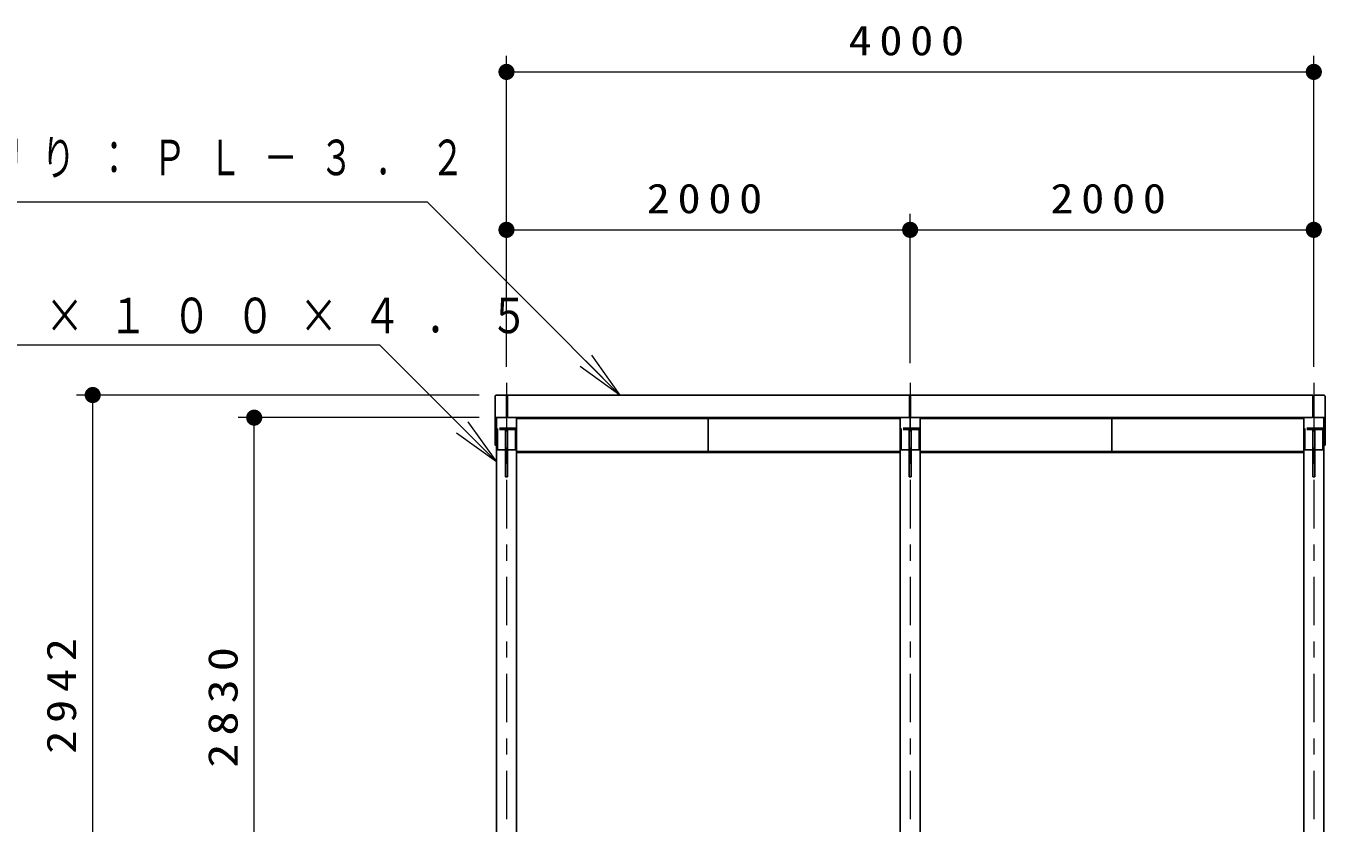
# Model space of a CAD drawing. Units: millimetres on the paper, scale 1:80. Extents: x -385 to 0, y 0 to 267.
# Drawn here: x -337.8 to -257.3, y 111.1 to 160.4 of the extents above; entities that cross this region are included whole.
import ezdxf

# ---------------------------------------------------------------- set-up
doc = ezdxf.new("R2010")
doc.units = ezdxf.units.MM
doc.linetypes.add('USER2', pattern=[6, 3, -1, 1, -1])
doc.layers.add('LY_1', color=7, linetype='Continuous', lineweight=25)
doc.styles.add('ＭＳ ゴシック', font='')
doc.styles.get('ＭＳ ゴシック').set_extended_font_data('MS Gothic')

# ---------------------------------------------------------------- blocks, each defined once
blk = doc.blocks.new('filled_dot')
at = {"color": 0, "linetype": 'Continuous', "lineweight": -2, "const_width": 1.25}
blk.add_lwpolyline([(-0.625, 0, 1), (0.625, 0, 1)], format="xyb", close=True, dxfattribs=at)

msp = doc.modelspace()

# ---------------------------------------------------------------- linework, layer by layer
at = {"layer": 'LY_1', "lineweight": 13}
for p, q in [((-308.02, 139.352), (-308.02, 158.606)), ((-258.02, 139.352), (-258.02, 158.606)), ((-308.02, 157.606), (-258.02, 157.606)), ((-308.02, 139.352), (-308.02, 148.83)), ((-308.02, 139.352), (-308.02, 148.83)), ((-283.02, 139.576), (-283.02, 148.83)), ((-258.02, 139.352), (-258.02, 148.83)), ((-308.02, 147.83), (-283.02, 147.83)), ((-308.02, 147.83), (-283.02, 147.83)), ((-283.02, 147.83), (-258.02, 147.83)), ((-302.758, 140.081), (-300.991, 137.606)), ((-300.991, 137.606), (-303.465, 139.374)), ((-300.991, 137.606), (-303.112, 139.727)), ((-309.714, 137.606), (-334.645, 137.606)), ((-333.645, 100.829), (-333.645, 137.606)), ((-309.714, 136.205), (-324.645, 136.205)), ((-323.645, 100.829), (-323.645, 136.205)), ((-308.645, 133.477), (-311.12, 135.245)), ((-308.645, 133.477), (-310.766, 135.599)), ((-310.413, 135.952), (-308.645, 133.477))]:
    msp.add_line(p, q, dxfattribs=at)
at = {"layer": 'LY_1', "color": 4}
for p, q in [((-308.02, 137.606), (-308.639, 137.606)), ((-308.02, 137.606), (-308.02, 136.268)), ((-283.051, 137.606), (-307.957, 137.606)), ((-307.957, 137.606), (-307.957, 136.268)), ((-283.051, 137.606), (-283.051, 136.268)), ((-283.02, 137.606), (-283.02, 135.551)), ((-282.989, 137.606), (-282.989, 136.268)), ((-282.989, 137.606), (-258.082, 137.606)), ((-258.082, 137.606), (-258.082, 136.268)), ((-258.02, 137.606), (-258.02, 136.268)), ((-258.02, 137.606), (-257.401, 137.606)), ((-308.714, 134.502), (-308.714, 137.531)), ((-257.326, 134.502), (-257.326, 137.531)), ((-308.082, 136.205), (-308.714, 136.205)), ((-308.674, 134.502), (-308.674, 136.205)), ((-308.645, 134.922), (-308.645, 136.205)), ((-308.02, 136.297), (-307.957, 136.297)), ((-283.114, 136.205), (-307.895, 136.205)), ((-307.395, 134.922), (-307.395, 136.161)), ((-283.645, 136.161), (-283.645, 134.922)), ((-282.926, 136.205), (-258.145, 136.205)), ((-282.395, 136.161), (-282.395, 134.922)), ((-258.645, 134.297), (-258.645, 136.205)), ((-258.02, 136.297), (-258.082, 136.297)), ((-257.957, 136.205), (-257.326, 136.205)), ((-257.395, 134.922), (-257.395, 136.205)), ((-257.366, 134.502), (-257.366, 136.205)), ((-308.714, 134.502), (-308.674, 134.502)), ((-308.645, 134.922), (-308.645, 100.829)), ((-307.395, 134.922), (-307.395, 100.829)), ((-283.645, 134.922), (-283.645, 100.829)), ((-282.395, 134.922), (-282.395, 100.829)), ((-258.645, 134.922), (-258.645, 100.829)), ((-257.395, 134.922), (-257.395, 100.829)), ((-257.326, 134.502), (-257.366, 134.502))]:
    msp.add_line(p, q, dxfattribs=at)
at = {"layer": 'LY_1', "color": 2, "linetype": 'USER2', "lineweight": 13}
for p, q in [((-308.02, 138.352), (-308.02, 96.563)), ((-283.02, 138.352), (-283.02, 96.563)), ((-258.02, 138.352), (-258.02, 96.563))]:
    msp.add_line(p, q, dxfattribs=at)
at = {"layer": 'LY_1', "color": 131}
for p, q in [((-307.395, 136.161), (-283.645, 136.161)), ((-295.52, 136.161), (-295.52, 134.109)), ((-282.395, 136.161), (-258.645, 136.161)), ((-270.52, 136.205), (-270.52, 134.109)), ((-307.395, 134.109), (-283.645, 134.109)), ((-283.645, 134.046), (-307.395, 134.046)), ((-282.395, 134.109), (-258.645, 134.109)), ((-282.395, 134.046), (-258.645, 134.046))]:
    msp.add_line(p, q, dxfattribs=at)
at = {"layer": 'LY_1'}
for p, q in [((-308.582, 135.539), (-308.582, 134.219)), ((-307.582, 135.551), (-308.457, 135.551)), ((-307.582, 135.477), (-308.457, 135.477)), ((-308.076, 132.536), (-308.076, 135.452)), ((-307.964, 135.452), (-308.076, 135.452)), ((-307.964, 132.536), (-307.964, 135.452)), ((-307.457, 135.539), (-307.457, 134.219)), ((-283.582, 135.539), (-283.582, 134.219)), ((-282.582, 135.551), (-283.457, 135.551)), ((-282.582, 135.477), (-283.457, 135.477)), ((-283.076, 132.536), (-283.076, 135.452)), ((-282.964, 135.452), (-283.076, 135.452)), ((-282.964, 132.536), (-282.964, 135.452)), ((-282.457, 135.539), (-282.457, 134.219)), ((-258.582, 135.539), (-258.582, 134.219)), ((-257.582, 135.551), (-258.457, 135.551)), ((-257.582, 135.477), (-258.457, 135.477)), ((-258.076, 132.536), (-258.076, 135.452)), ((-257.964, 135.452), (-258.076, 135.452)), ((-257.964, 132.536), (-257.964, 135.452)), ((-257.457, 135.539), (-257.457, 134.219)), ((-308.582, 134.294), (-308.645, 134.294)), ((-308.076, 134.219), (-308.582, 134.219)), ((-307.457, 134.219), (-307.964, 134.219)), ((-307.395, 134.294), (-307.457, 134.294)), ((-283.582, 134.294), (-283.645, 134.294)), ((-283.076, 134.219), (-283.582, 134.219)), ((-282.457, 134.219), (-282.964, 134.219)), ((-282.395, 134.294), (-282.457, 134.294)), ((-258.582, 134.294), (-258.645, 134.294)), ((-258.076, 134.219), (-258.582, 134.219)), ((-257.457, 134.219), (-257.964, 134.219)), ((-257.395, 134.294), (-257.457, 134.294)), ((-307.964, 132.536), (-308.076, 132.536)), ((-282.964, 132.536), (-283.076, 132.536)), ((-257.964, 132.536), (-258.076, 132.536))]:
    msp.add_line(p, q, dxfattribs=at)
at = {"layer": 'LY_1', "lineweight": 13}
for points in [[(-300.991, 137.606), (-312.917, 149.533), (-343.233, 149.533)], [(-308.645, 133.477), (-315.869, 140.702), (-355.707, 140.702)]]:
    msp.add_lwpolyline(points, dxfattribs=at)
at = {"layer": 'LY_1'}
for points in [[(-307.582, 135.551), (-307.563, 135.551), (-307.544, 135.551), (-307.526, 135.55), (-307.509, 135.549), (-307.494, 135.548), (-307.481, 135.546), (-307.471, 135.545), (-307.463, 135.543), (-307.459, 135.541), (-307.457, 135.539)], [(-307.582, 135.477), (-307.563, 135.477), (-307.544, 135.476), (-307.526, 135.475), (-307.509, 135.474), (-307.494, 135.473), (-307.481, 135.472), (-307.471, 135.47), (-307.463, 135.468), (-307.459, 135.466), (-307.457, 135.464)], [(-282.582, 135.551), (-282.563, 135.551), (-282.544, 135.551), (-282.526, 135.55), (-282.509, 135.549), (-282.494, 135.548), (-282.481, 135.546), (-282.471, 135.545), (-282.463, 135.543), (-282.459, 135.541), (-282.457, 135.539)], [(-282.582, 135.477), (-282.563, 135.477), (-282.544, 135.476), (-282.526, 135.475), (-282.509, 135.474), (-282.494, 135.473), (-282.481, 135.472), (-282.471, 135.47), (-282.463, 135.468), (-282.459, 135.466), (-282.457, 135.464)], [(-257.582, 135.551), (-257.563, 135.551), (-257.544, 135.551), (-257.526, 135.55), (-257.509, 135.549), (-257.494, 135.548), (-257.481, 135.546), (-257.471, 135.545), (-257.463, 135.543), (-257.459, 135.541), (-257.457, 135.539)], [(-257.582, 135.477), (-257.563, 135.477), (-257.544, 135.476), (-257.526, 135.475), (-257.509, 135.474), (-257.494, 135.473), (-257.481, 135.472), (-257.471, 135.47), (-257.463, 135.468), (-257.459, 135.466), (-257.457, 135.464)]]:
    msp.add_lwpolyline(points, dxfattribs=at)
at = {"layer": 'LY_1', "color": 4}
for centre, radius, start, end in [((-308.639, 137.531), 0.075, 90, 180), ((-257.401, 137.531), 0.075, 0, 90), ((-308.082, 136.268), 0.0625, 270, 0), ((-307.895, 136.268), 0.0625, 180, 270), ((-283.114, 136.268), 0.0625, 270, 0), ((-282.926, 136.268), 0.0625, 180, 270), ((-258.145, 136.268), 0.0625, 270, 0), ((-257.957, 136.268), 0.0625, 180, 270)]:
    msp.add_arc(centre, radius, start, end, dxfattribs=at)

# ---------------------------------------------------------------- block references
at = {"layer": 'LY_1', "lineweight": 13, "xscale": 0.4, "yscale": 0.4}
for p in [(-308.02, 157.606), (-308.02, 147.83), (-308.02, 147.83), (-283.02, 147.83)]:
    msp.add_blockref('filled_dot', p, dxfattribs=at)
for p, rotation in [((-258.02, 157.606), 180), ((-283.02, 147.83), 180), ((-283.02, 147.83), 180), ((-258.02, 147.83), 180), ((-333.645, 137.606), 270), ((-323.645, 136.205), 270)]:
    msp.add_blockref('filled_dot', p, dxfattribs=dict(at, rotation=rotation))

# ---------------------------------------------------------------- texts
at = {"layer": 'LY_1', "style": 'ＭＳ ゴシック'}
for s, insert, char_height, attachment_point in [('\\T1.33;\\W1.15;4000', (-283.02, 158.606), 1.833, 8), ('\\T1.64;\\W0.7;水切り：ＰＬ－３．２', (-343.707, 152.183), 2.199, 4), ('\\T1.33;\\W1.15;2000', (-295.52, 148.83), 1.833, 8), ('\\T1.33;\\W1.15;2000', (-295.52, 148.83), 1.833, 8), ('\\T1.33;\\W1.15;2000', (-270.52, 148.83), 1.833, 8), ('\\T1.64;\\W0.8;□－１５０×１００×４．５', (-356.259, 142.502), 2.199, 4)]:
    msp.add_mtext(s, dxfattribs=dict(at, insert=insert, char_height=char_height, attachment_point=attachment_point))
at = {"layer": 'LY_1', "char_height": 1.833, "attachment_point": 8, "rotation": 90, "style": 'ＭＳ ゴシック'}
for s, insert in [('\\T1.33;\\W1.15;2942', (-334.645, 119.217)), ('\\T1.33;\\W1.2;2830', (-324.645, 118.517))]:
    msp.add_mtext(s, dxfattribs=dict(at, insert=insert))

doc.saveas('drawing.dxf')
